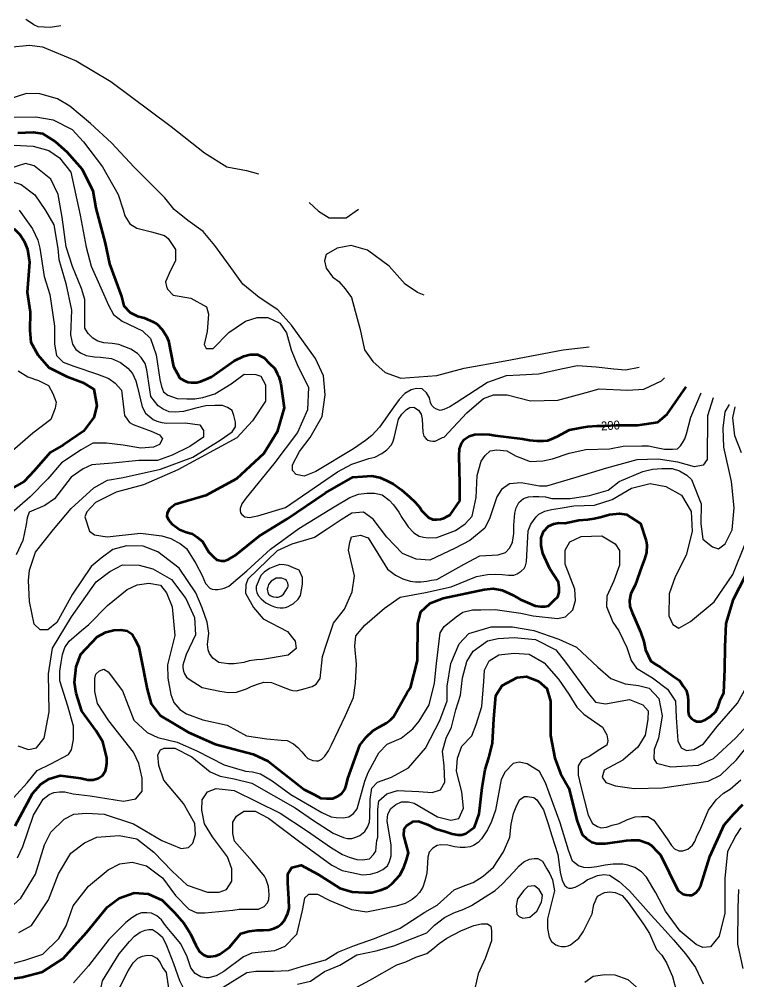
# Model space of a CAD drawing. Header units: metres. Extents: x 552626 to 559174, y 1843804 to 1852371.
# Drawn here: x 554848 to 556217, y 1850405 to 1852235 of the extents above; entities that cross this region are included whole.
import ezdxf
from ezdxf.enums import TextEntityAlignment as Align

# ---------------------------------------------------------------- set-up
doc = ezdxf.new("R2010")
doc.units = ezdxf.units.M
doc.header["$LTSCALE"] = 6.8
doc.layers.add('1', color=7, linetype='Continuous', lineweight=25)
doc.layers.add('2', color=7, linetype='Continuous', lineweight=53)
doc.layers.add('4', color=7, linetype='Continuous')

msp = doc.modelspace()

# ---------------------------------------------------------------- linework, layer by layer
at = {"layer": '1'}
msp.add_line((556070.21, 1851547.51), (556075.7, 1851553.09), dxfattribs=at)
for points in [[(554927.36, 1852222.18), (554907.29, 1852218.92), (554884.6, 1852220.26), (554875.92, 1852224.27), (554861.9, 1852233.62), (554861.23, 1852234.92)], [(554829.11, 1852181.53), (554867.92, 1852185.44), (554892.84, 1852182.52), (554956.4, 1852155.78), (555022.66, 1852116.55), (555137.11, 1852031.27), (555200.52, 1851980.97), (555243.3, 1851954.36), (555280.66, 1851947.2), (555303.15, 1851941.21)], [(555401.86, 1851439.77), (555424.42, 1851479.35), (555430.26, 1851520.84), (555426.77, 1851556.97), (555412.1, 1851589.57), (555366, 1851653.05), (555340.15, 1851682.1), (555304.96, 1851705.8), (555273.5, 1851731.27), (555247.69, 1851767.54), (555220.34, 1851804.9), (555198.19, 1851831.28), (555169.23, 1851852.25), (555143.04, 1851873.21), (555125.17, 1851895.5), (555066.81, 1851953.95), (555023.66, 1851999.78), (554984.02, 1852036.6), (554944.81, 1852069.84), (554920.89, 1852083.81), (554887.67, 1852093.12), (554862.42, 1852093.78), (554826.54, 1852082.48)], [(554835.32, 1852048.42), (554879.66, 1852049.52), (554912.88, 1852043.77), (554948.78, 1852025.52), (554970.8, 1852001.82), (555006.52, 1851954.47), (555036.67, 1851901.6), (555046.18, 1851872.43), (555048.89, 1851861.32), (555058.49, 1851846.02), (555072.29, 1851837.61), (555099.95, 1851830.51), (555124.84, 1851823.42), (555131.73, 1851817.83), (555145.56, 1851797.05), (555145.45, 1851775.41), (555136.04, 1851757.41), (555126.6, 1851735.8), (555128.41, 1851726.77), (555130.23, 1851721.34), (555141.32, 1851710.43), (555174.76, 1851704.81), (555204.42, 1851688.37), (555208.05, 1851673.9), (555205.98, 1851641.42), (555200.24, 1851616.17), (555203.92, 1851608.93), (555216.94, 1851608.85), (555246.89, 1851639.35), (555278.64, 1851660.82), (555301, 1851667.9), (555321.46, 1851667.77), (555343.71, 1851656.8), (555356.61, 1851638.66), (555365.71, 1851606.11), (555378.53, 1851575.33), (555398.74, 1851535.48), (555396.61, 1851492.16), (555377.74, 1851448.95), (555332.73, 1851389.65), (555280.24, 1851324.98), (555271.97, 1851313.33), (555268.7, 1851304.82), (555268.7, 1851300.9), (555269.36, 1851296.32), (555271.97, 1851293.05), (555277.2, 1851288.47), (555286.35, 1851287.17), (555295.49, 1851289.13), (555302.35, 1851290.54), (555354.52, 1851306.46), (555453.65, 1851374.14), (555481.1, 1851389.18), (555513.12, 1851399.65), (555524.88, 1851402.26), (555537.95, 1851409.46), (555547.75, 1851416), (555556.25, 1851425.81), (555559.51, 1851432.35), (555562.13, 1851441.51), (555569.97, 1851474.21), (555575.85, 1851484.02), (555585, 1851492.52), (555591.53, 1851496.44), (555598.72, 1851497.1), (555607.87, 1851491.87), (555613.1, 1851484.02), (555614.41, 1851474.21), (555615.71, 1851450.01), (555617.67, 1851442.16), (555622.25, 1851436.93), (555625.51, 1851434.31), (555630.09, 1851433), (555635.32, 1851432.35), (555639.24, 1851432.35), (555644.47, 1851434.97), (555653.61, 1851439.54), (555656.65, 1851439.97), (555699.72, 1851486.65), (555731.51, 1851513.53), (555750.15, 1851520.64), (555776.19, 1851520.47), (555820.76, 1851509.36), (555872.84, 1851510.84), (555926.86, 1851524.94), (555951.09, 1851532.01), (556005.01, 1851529.87), (556036.64, 1851531.47), (556070.21, 1851547.51)], [(554838.64, 1851995.57), (554874.78, 1851993.39), (554904.86, 1851985.4), (554924.86, 1851971.62), (554946.78, 1851944.19), (554964.35, 1851862.17), (554975.89, 1851801.72), (554985.19, 1851765.7), (555003.54, 1851724.04), (555018.22, 1851691.44), (555027.41, 1851673.32), (555044.07, 1851660.57), (555083.03, 1851642.26), (555097.82, 1851627.72), (555108.79, 1851596.94), (555115.6, 1851549.91), (555118.8, 1851536.28), (555122.81, 1851526.67), (555130.81, 1851520.25), (555148.43, 1851513.84), (555166.85, 1851513.04), (555182.06, 1851513.04), (555197.27, 1851515.45), (555220.5, 1851522.66), (555251.71, 1851541.86), (555276.01, 1851559.77), (555298.33, 1851559.63), (555307.61, 1851555.95), (555316.81, 1851539.64), (555316.62, 1851508.94), (555292.19, 1851471.16), (555262.22, 1851438.83), (555150.21, 1851378.13), (555084.91, 1851349.64), (555032.72, 1851335.51), (554993.53, 1851315.89), (554976.67, 1851297.94), (554972.89, 1851288.93), (554982.03, 1851261.78), (554991.28, 1851254.49), (555015.45, 1851250.73), (555078.75, 1851257.56), (555119.71, 1851252.5), (555136.7, 1851247.27), (555155, 1851237.46), (555166.76, 1851228.3), (555184.41, 1851200.18), (555196.17, 1851177.28), (555202.7, 1851162.24), (555210.54, 1851153.09), (555215.12, 1851151.12), (555221, 1851150.47), (555226.23, 1851150.47), (555232.76, 1851151.78), (555237.99, 1851153.09), (555247.14, 1851157.01), (555281.1, 1851185.84), (555326.01, 1851227.1), (555380.22, 1851266.5), (555447.45, 1851307.62), (555477.17, 1851325.75), (555493.5, 1851331.64), (555509.19, 1851333.6), (555524.22, 1851333.6), (555538.59, 1851330.33), (555551.66, 1851320.52), (555560.16, 1851311.36), (555570.61, 1851297.63), (555575.84, 1851287.16), (555583.03, 1851277.35), (555588.26, 1851269.5), (555598.71, 1851258.39)], [(554860.51, 1851960.33), (554828.31, 1851950.78)], [(555705.7, 1851243.71), (555677.7, 1851229.44), (555629.18, 1851206.26), (555603.15, 1851208.23), (555577.17, 1851219.23), (555547.59, 1851250.13), (555521.76, 1851284.61), (555503.24, 1851297.37), (555480.9, 1851295.7), (555460.36, 1851283.19), (555434.2, 1851265.29), (555409.91, 1851249.18), (555367.04, 1851236.81), (555339.05, 1851224.34), (555282.9, 1851170.51), (555279.11, 1851159.7), (555279, 1851143.44), (555293.72, 1851116.25), (555312.19, 1851094.46), (555358.55, 1851070.69), (555373.32, 1851052.53), (555375.09, 1851038.07), (555360.13, 1851025.52), (555310.85, 1851017.45), (555299.76, 1851016.53), (555285.9, 1851014.68), (555275.74, 1851011.91), (555257.27, 1851009.13), (555246.18, 1851009.13), (555227.71, 1851011.91), (555216.62, 1851020.23), (555210.16, 1851028.55), (555207.38, 1851035.94), (555206.46, 1851046.11), (555209.23, 1851067.38), (555205.54, 1851088.64), (555196.3, 1851115.46), (555184.12, 1851144.04), (555152.79, 1851191.19), (555112.05, 1851222.16), (555084.21, 1851233.17), (555052.58, 1851233.37), (555026.49, 1851226.31), (555004.06, 1851210.19), (554985.36, 1851194.05), (554949.68, 1851141.9), (554919.57, 1851087.9), (554902.73, 1851073.56), (554887.85, 1851073.65), (554876.76, 1851084.56), (554867.72, 1851127.96), (554866.11, 1851167.71), (554868.1, 1851187.57), (554879.48, 1851221.81), (554913.24, 1851264.95), (554946.98, 1851304.48), (554990.02, 1851343.94), (555016.16, 1851358.23), (555045.96, 1851363.46), (555116.76, 1851379.27), (555178.3, 1851402.37), (555230.6, 1851434.55), (555253.03, 1851450.66), (555259.94, 1851460.12), (555259.94, 1851468.8), (555256.78, 1851481.43), (555253.63, 1851490.9), (555244.16, 1851496.43), (555234.7, 1851500.37), (555228.39, 1851500.37), (555220.5, 1851500.37), (555203.15, 1851499.58), (555184.22, 1851495.64), (555160.56, 1851489.32), (555144.79, 1851487.74), (555133.75, 1851488.53), (555121.92, 1851493.27), (555112.46, 1851499.58), (555098.8, 1851517.85), (555090.78, 1851568.34), (555087.57, 1851580.36), (555080.37, 1851591.58), (555073.16, 1851599.59), (555060.35, 1851607.61), (555037.93, 1851616.42), (555025.12, 1851618.03), (555009.1, 1851619.63), (554997.89, 1851622.83), (554988.28, 1851628.44), (554979.47, 1851637.26), (554973.07, 1851647.68), (554973.07, 1851666.11), (554973.07, 1851702.17), (554966.66, 1851723.01), (554949.87, 1851765.05), (554937.74, 1851801.97), (554930.17, 1851858.49), (554922.41, 1851901.44), (554908.53, 1851930.78), (554876.55, 1851956.33), (554860.51, 1851960.33)], [(554834.18, 1851926.37), (554852.22, 1851920.41), (554878.21, 1851900.74), (554898.12, 1851871.37), (554914.01, 1851843.97), (554921.65, 1851799.16), (554923.91, 1851777.89), (554936.65, 1851732.65), (554947.5, 1851682.01), (554945.84, 1851634.86), (554949.85, 1851617.23), (554956.25, 1851606.81), (554965.06, 1851600.4), (554975.47, 1851595.59), (554991.49, 1851593.18), (555002.7, 1851592.38), (555023.52, 1851589.98), (555041.13, 1851581.96), (555054.74, 1851571.54), (555063.55, 1851561.13), (555069.96, 1851547.5), (555073.16, 1851535.48), (555081.98, 1851497.81), (555088.39, 1851485.79), (555102.8, 1851473.77), (555110.01, 1851470.57), (555119.61, 1851468.16), (555128.42, 1851466.56), (555163.83, 1851467.51), (555191.72, 1851463.72), (555199.09, 1851452.84), (555199.01, 1851440.2), (555172.85, 1851422.3), (555139.26, 1851406.25), (555111.29, 1851395.59), (555075.94, 1851395.81), (555025.67, 1851390.71), (554986.58, 1851387.34), (554969.79, 1851380.22), (554947.36, 1851364.11), (554915.47, 1851322.77), (554896.79, 1851310.24), (554866.94, 1851297.78), (554863.15, 1851286.97), (554861.21, 1851274.34), (554855.44, 1851243.67), (554842.24, 1851216.66)], [(554847.9, 1851871.68), (554873.79, 1851836.42), (554883.7, 1851814.91), (554887.42, 1851799.4), (554895.65, 1851745.6), (554906.6, 1851711.21), (554915.53, 1851651.55), (554915.31, 1851617.23), (554918.89, 1851595.53), (554931.84, 1851582.81), (554952.26, 1851575.46), (554997.1, 1851560.32), (555018.72, 1851551.51), (555030.73, 1851542.69), (555042.74, 1851529.87), (555047, 1851492.48), (555048.57, 1851481.43), (555053.31, 1851474.33), (555058.04, 1851468.01), (555065.14, 1851464.06), (555099.05, 1851451.43), (555115.16, 1851444.38), (555120.7, 1851437.12), (555115.05, 1851426.32), (555103.85, 1851420.97), (555079.66, 1851419.32), (555046.2, 1851424.95), (555014.59, 1851428.76), (554988.55, 1851428.92), (554966.14, 1851416.42), (554928.77, 1851391.37), (554902.53, 1851360.83), (554868.83, 1851326.72), (554829.54, 1851292.65)], [(555399.93, 1851886.26), (555417.33, 1851870.1), (555438.03, 1851857.49), (555469.89, 1851857.29), (555493.63, 1851873.59)], [(555618.57, 1851710.33), (555605.55, 1851715.02), (555582.36, 1851731.16), (555552.12, 1851765.46), (555510.78, 1851795.73), (555479.53, 1851804.81), (555453.31, 1851799.76), (555432.14, 1851787.66), (555429.12, 1851775.55), (555432.14, 1851761.43), (555444.24, 1851745.28), (555456.34, 1851736.2), (555468.44, 1851722.08), (555480.53, 1851705.94), (555486.98, 1851679.67), (555496.53, 1851644.65), (555505.01, 1851606.45), (555520.92, 1851584.16), (555544.25, 1851562.94), (555573.94, 1851552.32), (555642.52, 1851557.42), (555694.68, 1851571.54), (555772.88, 1851585.49), (555882.74, 1851606.47), (555932.41, 1851612.04)], [(554846.35, 1851566.43), (554864.88, 1851554.82), (554885.13, 1851548.13), (554903.67, 1851538.16), (554912.03, 1851523.33), (554918.69, 1851506.87), (554916.93, 1851495.39), (554908.34, 1851474.1), (554874.35, 1851448.05), (554791.04, 1851376.34)], [(556027.3, 1851573), (556001.53, 1851567.8), (555979.22, 1851569.75), (555945.77, 1851573.57), (555910.44, 1851575.6), (555882.51, 1851570.36), (555835.95, 1851559.82), (555800.61, 1851558.23), (555774.56, 1851556.59), (555739.14, 1851544.18), (555679.1, 1851505.6), (555667.34, 1851497.75), (555656.23, 1851492.52), (555649.04, 1851491.21), (555641.85, 1851493.17), (555637.28, 1851495.79), (555633.36, 1851500.37), (555630.74, 1851506.25), (555628.78, 1851514.76), (555622.9, 1851524.57), (555614.41, 1851532.42), (555603.95, 1851533.07), (555593.49, 1851530.45), (555581.73, 1851523.26), (555571.28, 1851512.14), (555560.82, 1851497.75), (555533.38, 1851459.16), (555519, 1851443.47), (555507.24, 1851433.66), (555484.36, 1851417.96), (555412.61, 1851374.7), (555390.23, 1851365.82), (555375.38, 1851369.52), (555367.98, 1851376.79), (555368.05, 1851387.62), (555381.23, 1851412.82), (555401.86, 1851439.77)], [(555598.71, 1851258.39), (555609.17, 1851251.85), (555617.01, 1851249.88), (555626.81, 1851248.58), (555642.49, 1851249.23), (555677.88, 1851262.82), (555696.56, 1851275.35), (555709.68, 1851289.72), (555717.35, 1851325.79), (555719.47, 1851367.32), (555727.08, 1851394.37), (555734.59, 1851405.16), (555743.95, 1851414.13), (555756.98, 1851415.85), (555775.58, 1851413.93), (555792.27, 1851404.8), (555820.1, 1851393.78), (555844.3, 1851395.44), (555862.93, 1851398.93), (555894.63, 1851409.57), (555926.3, 1851416.6), (555970.96, 1851418.12), (555997.04, 1851423.38), (556032.5, 1851423.79), (556045.12, 1851423.79), (556060.11, 1851420.63), (556075.88, 1851417.47), (556082.98, 1851417.47), (556090.86, 1851417.47), (556100.33, 1851418.26), (556105.85, 1851423.79), (556109.79, 1851429.31), (556114.52, 1851437.21), (556117.68, 1851446.68), (556125.77, 1851478.56), (556145.36, 1851524.43)], [(556168.17, 1851515.05), (556157.45, 1851481.1), (556156.92, 1851398.02), (556149.41, 1851387.23), (556132.65, 1851383.72), (556101.08, 1851392.95), (556063.9, 1851398.6), (556022.96, 1851397.06), (555965.18, 1851381.16), (555907.18, 1851363.68), (555850.98, 1851347.33), (555837.91, 1851347.33), (555803.14, 1851353.28), (555780.8, 1851351.62), (555765.85, 1851340.87), (555756.46, 1851326.48), (555743.18, 1851286.83), (555733.76, 1851267.02), (555705.7, 1851243.71)], [(555076.55, 1851197.12), (555102.55, 1851189.74), (555137.78, 1851169.64), (555165.46, 1851133.35), (555181.97, 1851097.12), (555183.63, 1851064.6), (555166.06, 1851026.88), (555161.48, 1851013.13), (555159.52, 1851006.59), (555159.52, 1851002.01), (555160.83, 1850995.46), (555162.79, 1850990.23), (555166.71, 1850983.68), (555171.29, 1850979.75), (555196.14, 1850964.05), (555230.13, 1850957.51), (555246.48, 1850954.89), (555261.52, 1850955.54), (555269.37, 1850958.16), (555280.49, 1850961.43), (555289.64, 1850966.01), (555301.41, 1850970.59), (555313.84, 1850974.52), (555328.22, 1850973.87), (555343.92, 1850967.32), (555355.69, 1850962.74), (555363.53, 1850959.47), (555368.76, 1850958.81), (555375.96, 1850958.16), (555392.31, 1850962.09), (555405.38, 1850966.01), (555413.23, 1850970.59), (555420.42, 1850981.07), (555425.24, 1851023.34), (555432.83, 1851046.77), (555446.11, 1851086.43), (555466.74, 1851113.39), (555481.83, 1851145.81), (555485.74, 1851176.49), (555474.89, 1851225.33), (555476.84, 1851239.76), (555480.63, 1851250.58), (555497.39, 1851254.08), (555512.24, 1851248.57), (555549.07, 1851189.06), (555564.1, 1851177.94), (555577.82, 1851170.75), (555592.19, 1851166.17), (555602, 1851164.86), (555612.45, 1851164.86), (555623.56, 1851166.17), (555632.71, 1851168.13), (555642.51, 1851169.44), (555694.79, 1851198.87), (555724.13, 1851214.73), (555759.48, 1851216.53), (555773.21, 1851221.11), (555781.7, 1851229.61), (555786.28, 1851240.73), (555788.89, 1851257.08), (555788.89, 1851272.78), (555790.85, 1851295.67), (555793.46, 1851306.13), (555798.69, 1851315.94), (555807.19, 1851323.79), (555816.99, 1851327.06), (555826.14, 1851327.71), (555836.59, 1851327.71), (555849.01, 1851327.06), (555861.43, 1851323.79), (555895.99, 1851323.83), (555933.23, 1851329.01), (555968.65, 1851339.63), (555989.22, 1851355.75), (556034.23, 1851375.08), (556053.13, 1851379.2), (556070.39, 1851380.84), (556090.11, 1851380.84), (556104.09, 1851375.91), (556118.06, 1851367.68), (556127.1, 1851359.46), (556145.24, 1851313.23), (556145, 1851275.3), (556148.54, 1851246.38), (556167.05, 1851231.81), (556178.19, 1851228.13), (556191.27, 1851237.08), (556204.47, 1851264.09), (556208.45, 1851305.61), (556203.18, 1851356.22), (556188.71, 1851421.33), (556187.08, 1851457.47), (556190.99, 1851488.15), (556199.38, 1851502.21)], [(556221.98, 1851410.33), (556209.16, 1851442.92), (556205.65, 1851477.26), (556210.3, 1851497.72)], [(554942.03, 1850836.77), (554947.67, 1850845.76), (554951.52, 1850865.61), (554951.68, 1850890.89), (554940.75, 1850928.89), (554925.85, 1850977.02), (554925.85, 1850995.18), (554928.22, 1851011.75), (554930.58, 1851026.75), (554935.31, 1851040.17), (554943.2, 1851052.01), (554966.86, 1851072.53), (554980.8, 1851083.98), (555016.37, 1851119.88), (555053.78, 1851150.35), (555072.44, 1851159.27), (555094.79, 1851162.74), (555117.09, 1851158.98), (555128.16, 1851144.46), (555139.15, 1851117.3), (555144.4, 1851063.08), (555130.09, 1851007.24), (555130.75, 1850981.72), (555136.63, 1850950.96), (555142.52, 1850935.9), (555153.63, 1850922.16), (555166.71, 1850914.31), (555197.45, 1850902.53), (555243.79, 1850892.67), (555280.88, 1850872.57), (555318.98, 1850866.52), (555346.59, 1850864.15), (555357.63, 1850863.36), (555370.25, 1850857.05), (555378.13, 1850849.94), (555386.02, 1850842.05), (555392.33, 1850834.16), (555397.06, 1850829.42), (555406.52, 1850825.47), (555412.83, 1850824.68), (555417.57, 1850824.68), (555423.87, 1850827.84), (555429.4, 1850833.37), (555436.49, 1850843.63), (555442.01, 1850855.47), (555469.04, 1850911.12), (555484.14, 1850945.35), (555488.03, 1850972.42), (555490.12, 1851008.53), (555486.61, 1851042.87), (555488.6, 1851062.72), (555505.46, 1851082.49), (555542.88, 1851114.76), (555572.78, 1851136.25), (555621.21, 1851144.98), (555669.65, 1851155.51), (555718.32, 1851175.33), (555739.23, 1851179.25), (555753.6, 1851179.9), (555766.67, 1851179.25), (555779.09, 1851177.94), (555788.89, 1851177.94), (555795.42, 1851180.56), (555803.27, 1851185.14), (555808.49, 1851190.37), (555811.11, 1851195.6), (555813.07, 1851203.45), (555813.72, 1851215.22), (555816.34, 1851262.31), (555821.56, 1851274.74), (555831.37, 1851288.47), (555836.59, 1851293.71), (555848.36, 1851299.59), (555860.77, 1851302.86), (555877.11, 1851305.48), (555903.19, 1851309.38), (555942.27, 1851310.94), (555975.83, 1851321.57), (556013.17, 1851343.01), (556048.58, 1851351.82), (556078.31, 1851346.21), (556107.98, 1851329.77), (556126.39, 1851298.95), (556128.01, 1851261.01), (556116.56, 1851215.92), (556095.84, 1851174.51), (556084.47, 1851142.07), (556084.21, 1851100.53), (556091.55, 1851084.22), (556102.67, 1851076.93), (556125.07, 1851089.43), (556169.96, 1851127.08), (556205.64, 1851179.24), (556230.21, 1851240.49)], [(554845.02, 1850640.1), (554855.48, 1850661.7), (554875.75, 1850721.25), (554894.06, 1850752.01), (554905.18, 1850760.52), (554914.33, 1850764.45), (554924.8, 1850765.76), (554935.26, 1850765.76), (554950.95, 1850761.83), (554982.99, 1850757.9), (555046.66, 1850747.75), (555070.37, 1850752.52), (555082.3, 1850767.22), (555082.46, 1850791.85), (555075.87, 1850819.8), (555065.85, 1850841.21), (555018.88, 1850900.61), (554997.1, 1850933.58), (554992.17, 1850956.59), (554992.32, 1850981.22), (554994.07, 1850989.42), (555000.87, 1850995.94), (555009.35, 1850999.17), (555017.77, 1850994.19), (555044.6, 1850957.91), (555066.24, 1850901.95), (555091.46, 1850878.81), (555111.69, 1850868.83), (555148.84, 1850860.39), (555185.94, 1850843.74), (555238.2, 1850817.14), (555278.71, 1850805.39), (555292.23, 1850803.66), (555307.43, 1850800.29), (555329.33, 1850787.01), (555364.68, 1850760.52), (555423.85, 1850726.81), (555441.46, 1850717.99), (555451.07, 1850717.19), (555464.69, 1850716.39), (555475.09, 1850717.99), (555483.9, 1850724.4), (555491.11, 1850733.22), (555505.52, 1850786.11), (555512.07, 1850802.28), (555532.6, 1850839.92), (555547.92, 1850856.24), (555575.05, 1850867.56), (555597.15, 1850885.48), (555609.08, 1850900.18), (555627.88, 1850931.25), (555638.28, 1850972.24), (555641.9, 1851009.97), (555647.12, 1851052.36), (555649.08, 1851068.06), (555656.27, 1851080.49), (555679.14, 1851098.8), (555692.21, 1851107.3), (555710.51, 1851111.88), (555726.19, 1851111.88), (555753.64, 1851112.53), (555802.65, 1851105.34), (555826.17, 1851100.76), (555872.43, 1851095.54), (555887.67, 1851098.72), (555901.28, 1851111.77), (555906.47, 1851129.8), (555904.91, 1851151.15), (555886.61, 1851198.88), (555886.78, 1851225.15), (555895.34, 1851241.51), (555917.38, 1851251.22), (555956.29, 1851252.62), (555981.56, 1851237.68), (555989.93, 1851224.5), (555989.76, 1851196.59), (555979.43, 1851167.1), (555965.71, 1851137.64), (555965.59, 1851117.94), (555977.24, 1851088.31), (555988.97, 1851071.82), (556004, 1851040.53), (556012.3, 1851015.85), (556022.35, 1851001.01), (556052.68, 1850982.76), (556081.29, 1850961.24), (556096.37, 1850938.16), (556097.86, 1850906.96), (556100.96, 1850862.61), (556107.65, 1850849.44), (556117.76, 1850844.45), (556131.3, 1850846), (556149.97, 1850857.38), (556175.55, 1850890.05), (556214.72, 1850934.13), (556231.83, 1850965.22)], [(554845.54, 1850853.58), (554865.96, 1850846.23), (554880.87, 1850849.75), (554895.87, 1850867.72), (554905.49, 1850918.23), (554904.08, 1850990.49), (554911.83, 1851039.21), (554947.55, 1851098.59), (554994.48, 1851165.13), (555020.66, 1851184.83), (555044.92, 1851197.32), (555076.55, 1851197.12)], [(555119.51, 1850673.27), (555156.62, 1850658.26), (555170.16, 1850659.82), (555178.67, 1850667.97), (555183.84, 1850684.36), (555182.28, 1850705.71), (555160.54, 1850743.61), (555123.61, 1850788.17), (555113.64, 1850816.14), (555112.07, 1850835.85), (555117.21, 1850845.67), (555123.99, 1850848.91), (555144.29, 1850848.78), (555176.31, 1850832.16), (555211.65, 1850804.03), (555230.2, 1850795.71), (555257.23, 1850790.61), (555291, 1850782.19), (555373.4, 1850735.62), (555408.1, 1850711.02), (555445.17, 1850687.34), (555464.88, 1850678.66), (555472.77, 1850677.08), (555480.66, 1850677.08), (555488.54, 1850679.45), (555496.43, 1850682.61), (555505.89, 1850690.5), (555510.63, 1850698.39), (555514.57, 1850707.86), (555515.36, 1850717.34), (555515.72, 1850751.23), (555519.24, 1850772.55), (555529.46, 1850783.97), (555556.58, 1850793.65), (555588.82, 1850811.51), (555621.19, 1850849.07), (555648.58, 1850901.43), (555662.34, 1850939.11), (555662.52, 1850967.02), (555669.55, 1851009.66), (555685.01, 1851047.32), (555703.73, 1851066.91), (555746.09, 1851079.77), (555786.68, 1851079.52), (555827.22, 1851072.7), (555874.47, 1851055.98), (555908.2, 1851040.99), (555948.55, 1851002.98), (555973.78, 1850981.48), (556000.77, 1850971.46), (556026.12, 1850968.01), (556046.38, 1850962.96), (556064.86, 1850943.15), (556071.42, 1850910.27), (556064.38, 1850867.63), (556055.79, 1850846.34), (556055.68, 1850828.28), (556060.7, 1850820.04), (556087.72, 1850813.3), (556140.16, 1850816.26), (556168.99, 1850829.21), (556211.52, 1850868.34), (556247.28, 1850907.52)], [(555228.68, 1850574.98), (555242.24, 1850579.82), (555252.49, 1850596.18), (555252.64, 1850619.16), (555244.33, 1850642.2), (555215.81, 1850680.14), (555200.75, 1850704.86), (555195.84, 1850731.16), (555195.97, 1850750.86), (555206.21, 1850765.57), (555223.16, 1850772.03), (555256.96, 1850768.53), (555344.63, 1850725.3), (555395.02, 1850692.35), (555442.26, 1850659.49), (555463.08, 1850646.67), (555475.9, 1850641.86), (555490.31, 1850637.05), (555501.52, 1850636.25), (555514.33, 1850638.65), (555522.34, 1850646.67), (555526.34, 1850653.08), (555527.14, 1850660.29), (555528.74, 1850673.11), (555530.36, 1850679.8), (555530.69, 1850732.34), (555532.49, 1850748.74), (555547.79, 1850761.78), (555568.12, 1850768.22), (555608.7, 1850766.32), (555634.06, 1850764.52), (555649.31, 1850769.35), (555657.85, 1850784.07), (555656.36, 1850815.28), (555653.15, 1850843.21), (555660.07, 1850867.79), (555670.35, 1850889.07), (555679.01, 1850921.85), (555687.64, 1850949.71), (555691.23, 1850982.52), (555699.88, 1851013.66), (555711.85, 1851033.28), (555739.03, 1851052.81), (555759.35, 1851057.61), (555789.8, 1851059.06), (555830.36, 1851055.52), (555869.14, 1851035.58), (555887.59, 1851012.48), (555931.19, 1850953.1), (555944.61, 1850936.6), (555963.2, 1850933.2), (556008.91, 1850941.12), (556034.21, 1850931.11), (556044.28, 1850919.55), (556044.18, 1850903.14), (556038.92, 1850873.62), (556025.25, 1850850.72), (555996.35, 1850826.27), (555960.71, 1850806.8), (555957.25, 1850793.69), (555963.95, 1850783.79), (555982.51, 1850777.11), (556017.99, 1850771.96), (556072.11, 1850773.26), (556158.44, 1850785.85), (556182.19, 1850797.2), (556212.81, 1850826.56), (556238.39, 1850859.23)], [(554830.4, 1850437.97), (554859.2, 1850446), (554893.1, 1850457.28), (554923.72, 1850486.63), (554937.4, 1850511.18), (554951.17, 1850548.85), (554980.16, 1850586.43), (555017.56, 1850617.39), (555039.61, 1850628.74), (555063.31, 1850631.88), (555090.32, 1850625.14), (555120.62, 1850601.96), (555145.78, 1850568.97), (555170.98, 1850542.54), (555186.16, 1850535.88), (555201.38, 1850535.78), (555254.32, 1850540.53), (555266.94, 1850542.9), (555277.98, 1850542.9), (555290.6, 1850542.9), (555303.22, 1850542.9), (555314.26, 1850547.64), (555320.57, 1850554.74), (555322.93, 1850561.05), (555323.72, 1850570.53), (555322.14, 1850585.52), (555318.2, 1850598.94), (555315.12, 1850605.67), (555291.62, 1850633.72), (555258.04, 1850671.7), (555254.75, 1850686.49), (555254.88, 1850707.83), (555261.72, 1850719.28), (555275.31, 1850729.05), (555297.3, 1850728.91), (555322.58, 1850715.62), (555379.81, 1850672.57), (555442.8, 1850626.56), (555462.52, 1850616.3), (555480.66, 1850612.36), (555501.52, 1850608.2), (555516.73, 1850609), (555529.54, 1850613.01), (555539.95, 1850617.82), (555548.76, 1850625.03), (555552.77, 1850633.04), (555555.97, 1850644.26), (555555.97, 1850654.68), (555555.97, 1850664.3), (555547.96, 1850710.78), (555549.56, 1850723.6), (555555.17, 1850734.02), (555564.78, 1850742.03), (555575.19, 1850746.84), (555588.8, 1850746.84), (555599.21, 1850744.44), (555643.91, 1850718.52), (555669.24, 1850711.8), (555684.48, 1850714.99), (555693.06, 1850734.63), (555689.87, 1850765.85), (555679.97, 1850805.31), (555681.82, 1850829.93), (555690.42, 1850852.86), (555709.14, 1850872.44), (555717.73, 1850893.73), (555728.1, 1850928.14), (555731.78, 1850975.73), (555733.6, 1850997.06), (555742.17, 1851015.07), (555760.85, 1851026.44), (555789.61, 1851029.54), (555818.35, 1851027.72), (555847, 1851011.12), (555873.86, 1850979.76), (555893.98, 1850951.72), (555909.04, 1850927), (555922.49, 1850913.78), (555957.84, 1850888.94), (555966.21, 1850874.11), (555967.83, 1850862.6), (555966.08, 1850854.41), (555952.5, 1850846.28), (555932.13, 1850833.28), (555918.56, 1850826.8), (555911.72, 1850815.35), (555911.61, 1850797.29), (555916.55, 1850775.91), (555930.16, 1850721.29), (555938.83, 1850705.5), (555948.3, 1850699.97)], [(554824.21, 1850739.97), (554863.55, 1850783.07), (554882.3, 1850806.44), (554908.43, 1850818.92), (554942.03, 1850836.77)], [(556220.72, 1850697.1), (556211.03, 1850682.88), (556195.54, 1850652.51), (556190.56, 1850600.94), (556190.15, 1850535.16), (556179.65, 1850491.38), (556163.45, 1850471.01), (556148.83, 1850469.64), (556135.72, 1850475.57), (556105.2, 1850500.61), (556077.68, 1850538.79), (556058.91, 1850573.99), (556041.36, 1850603.67), (556031.9, 1850613.93), (556019.28, 1850621.83), (556005.87, 1850626.56), (555996.41, 1850628.14), (555978.27, 1850628.14), (555962.5, 1850626.56), (555946.72, 1850623.41), (555931.74, 1850621.04), (555922.27, 1850621.83), (555912.02, 1850624.98), (555900.98, 1850633.67), (555893.09, 1850654.98), (555877.07, 1850706.85), (555849.43, 1850783.16), (555837.73, 1850804.78), (555814.15, 1850819.3), (555799.37, 1850822.26), (555787.51, 1850819.47), (555772.61, 1850803.76), (555765.13, 1850789.44), (555754.3, 1850730.76), (555746.41, 1850709.44), (555739.31, 1850693.66), (555727.48, 1850676.29), (555721.17, 1850669.19), (555712.5, 1850663.66), (555706.19, 1850661.3), (555696.72, 1850659.72), (555687.26, 1850659.72), (555676.22, 1850661.3), (555663.6, 1850664.45), (555650.19, 1850665.24), (555643.1, 1850663.66), (555635.21, 1850658.93), (555628.11, 1850651.03), (555625.75, 1850641.56), (555624.17, 1850620.25), (555623.38, 1850611.57), (555620.22, 1850598.15), (555616.28, 1850584.73), (555609.97, 1850574.47), (555602.87, 1850566.58), (555595.78, 1850561.05), (555582.37, 1850553.16), (555565.02, 1850548.42), (555509.01, 1850536.76), (555480.92, 1850541.25), (555439.59, 1850558.75)], [(555948.3, 1850699.97), (555955.39, 1850697.61), (555965.65, 1850698.4), (555975.9, 1850702.34), (555989.31, 1850705.5), (556005.08, 1850713.39), (556020.06, 1850718.13), (556031.89, 1850718.92), (556043.72, 1850718.92), (556055.55, 1850711.81), (556066.59, 1850696.03), (556080.79, 1850676.3), (556088.68, 1850663.67), (556094.99, 1850657.35), (556102.87, 1850653.4), (556110.76, 1850653.4), (556120.22, 1850656.56), (556128.9, 1850664.46), (556133.63, 1850671.56), (556137.57, 1850682.61), (556143.09, 1850692.08), (556159.66, 1850730.76), (556173.85, 1850750.49), (556188.05, 1850763.12), (556200.62, 1850770.84), (556221.03, 1850788.78)], [(555236.43, 1850394.22), (555281.27, 1850422.27), (555298.09, 1850424.67), (555315.7, 1850424.67), (555332.52, 1850424.67), (555360.3, 1850426.25), (555385.18, 1850433.4), (555430.55, 1850446.27), (555454.02, 1850460.74), (555486.24, 1850473.69), (555524.3, 1850486.61), (555572.64, 1850506.77), (555619.58, 1850537.17), (555643.04, 1850550.18), (555662.14, 1850567.6), (555675.36, 1850579.21), (555695.86, 1850587.85), (555711.97, 1850593.6), (555731.03, 1850605.17), (555750.14, 1850622.59), (555769.31, 1850651.71), (555781.17, 1850679.41), (555784.25, 1850704.24), (555788.76, 1850724.67), (555794.7, 1850740.72), (555800.61, 1850750.91), (555809.41, 1850756.7), (555815.26, 1850756.66), (555826.94, 1850755.13), (555832.75, 1850750.71), (555845.78, 1850731.62), (555854.38, 1850705.26), (555861.54, 1850681.83), (555873, 1850646.67), (555877.32, 1850613.14), (555881.26, 1850597.36), (555886, 1850587.89), (555890.73, 1850583.94), (555893.88, 1850582.36), (555898.61, 1850582.36), (555905.71, 1850584.73), (555912.02, 1850587.89), (555920.7, 1850592.62), (555928.58, 1850598.15), (555939.62, 1850602.88), (555948.3, 1850606.83), (555960.13, 1850608.41), (555971.17, 1850607.62), (555989.31, 1850594.99), (556009.03, 1850577.62), (556050.51, 1850531.54), (556076.62, 1850502.14), (556092.58, 1850484.5), (556115.79, 1850458.04), (556134.61, 1850431.61), (556149.03, 1850400.83)], [(554831.21, 1850545.38), (554851.62, 1850563.31), (554878.96, 1850609.11), (554896.23, 1850664.82), (554908.22, 1850689.37), (554933.74, 1850713.84), (554952.4, 1850723.57), (554976.09, 1850725.07), (555009.9, 1850723.21), (555065.59, 1850704.8), (555119.51, 1850673.27)], [(554847.7, 1850498.57), (554871.46, 1850511.56), (554903.9, 1850560.61), (554922.81, 1850609.74), (554946.73, 1850648.99), (554972.22, 1850668.53), (554995.97, 1850679.88), (555038.26, 1850682.89), (555072.04, 1850676.12), (555104.02, 1850651.29), (555139.3, 1850614.95), (555167.89, 1850588.5), (555206.7, 1850575.12), (555228.68, 1850574.98)], [(555377.67, 1850399.86), (555402.54, 1850405.55), (555428.96, 1850424.39), (555458.25, 1850435.9), (555490.51, 1850456.16), (555527.08, 1850463.24), (555560.74, 1850473.26), (555597.36, 1850487.65), (555623.71, 1850497.71), (555638.41, 1850512.24), (555657.5, 1850526.74), (555675.08, 1850535.4), (555694.12, 1850542.59), (555708.77, 1850549.8), (555753.51, 1850578.42), (555766.92, 1850590.26), (555789, 1850613.94), (555799.26, 1850624.99), (555807.93, 1850632.88), (555818.97, 1850637.62), (555827.65, 1850639.19), (555834.75, 1850639.19), (555843.42, 1850633.67), (555852.1, 1850619.46), (555857.62, 1850609.99), (555862.35, 1850598.15), (555866.29, 1850577.63), (555853.24, 1850524.04), (555852.88, 1850505.8), (555856.04, 1850489.22), (555860.77, 1850481.33), (555868.66, 1850475.01), (555874.18, 1850472.65), (555879.7, 1850471.86), (555886.8, 1850471.86), (555892.32, 1850472.65), (555897.05, 1850475.01), (555912.82, 1850487.64), (555920.71, 1850499.48), (555938.03, 1850533.74), (555941.06, 1850551.27), (555948.47, 1850567.3), (555961.66, 1850574.52), (555971.9, 1850575.92), (555982.11, 1850574.4), (555995.23, 1850568.47), (556006.83, 1850555.24), (556035.79, 1850514.13), (556047.37, 1850496.51), (556053.13, 1850483.32), (556060.32, 1850465.74), (556070.48, 1850455.44), (556079.15, 1850440.77), (556090.68, 1850414.38), (556097.81, 1850388.03)], [(556225.17, 1850429.59), (556215.24, 1850476.42), (556215.67, 1850545.12), (556217.36, 1850580.19)], [(555439.59, 1850558.75), (555415.99, 1850570.39), (555398.23, 1850570.5), (555390.79, 1850563.36), (555386.2, 1850540.41), (555375.56, 1850494.5), (555353.22, 1850471.65), (555333.93, 1850463.16), (555290.99, 1850459.12), (555274.66, 1850452.04), (555237.23, 1850423.87), (555222.82, 1850415.86), (555208.4, 1850411.85), (555203.6, 1850411.85), (555193.99, 1850414.25), (555182.78, 1850420.66), (555174.77, 1850431.08), (555167.57, 1850451.92), (555155.55, 1850476.76), (555139.18, 1850496.33), (555126.56, 1850511.33), (555118.68, 1850522.38), (555110, 1850530.27), (555099.75, 1850535.01), (555091.07, 1850535.8), (555080.82, 1850535.8), (555072.93, 1850532.64), (555062.68, 1850526.33), (555050.85, 1850517.64), (555018.86, 1850485.25), (554980.07, 1850435.21), (554951.75, 1850402.35)], [(555003.42, 1850391.01), (555006.62, 1850406.24), (555038.23, 1850457.66), (555057.95, 1850481.34), (555067.41, 1850491.6), (555078.45, 1850498.7), (555087.92, 1850502.65), (555095.02, 1850504.23), (555102.11, 1850504.23), (555111.58, 1850497.91), (555121.04, 1850489.23), (555128.14, 1850473.44), (555141.55, 1850439.5), (555153.15, 1850407.04), (555162.76, 1850387.81)], [(555427.08, 1850360.13), (555515.03, 1850407.81), (555566.35, 1850436.72), (555583.91, 1850442.46), (555602.96, 1850451.11), (555623.46, 1850458.29), (555635.2, 1850466.99), (555646.95, 1850477.14), (555661.62, 1850487.28), (555688.01, 1850501.74), (555712.91, 1850511.81), (555727.53, 1850514.64), (555739.22, 1850514.57), (555745.04, 1850510.15), (555746.44, 1850501.37), (555746.32, 1850482.37), (555734.43, 1850448.82), (555721.09, 1850419.67), (555715.08, 1850391.94)], [(555025.38, 1850365.53), (555055.46, 1850425.47), (555065.07, 1850440.7), (555073.88, 1850449.51), (555082.69, 1850453.52), (555092.3, 1850455.12), (555100.3, 1850454.32), (555109.91, 1850449.51), (555116.32, 1850441.5), (555121.12, 1850431.88), (555127.53, 1850422.27), (555132.33, 1850392.61)], [(555924.06, 1850403.78), (555940.2, 1850415.37), (555962.13, 1850418.16), (555981.12, 1850418.04), (556005.9, 1850409.11), (556027.7, 1850389.97)]]:
    msp.add_lwpolyline(points, dxfattribs=at)
for points in [[(555387.16, 1851173.55), (555381.66, 1851186.22), (555380.53, 1851187.1), (555370.14, 1851191.64), (555359.76, 1851196.19), (555351.97, 1851197.49), (555343.85, 1851197.82), (555333.79, 1851194.57), (555324.38, 1851190.67), (555314.31, 1851183.2), (555308.15, 1851177.03), (555299.06, 1851156.23), (555299.06, 1851149.74), (555300.03, 1851144.54), (555302.95, 1851139.02), (555308.47, 1851132.52), (555317.56, 1851125.37), (555327.62, 1851119.85), (555333.79, 1851117.58), (555338.98, 1851116.28), (555344.83, 1851115.63), (555350.34, 1851115.63), (555354.89, 1851116.6), (555360.08, 1851118.23), (555364.3, 1851120.5), (555369.17, 1851123.42), (555378.91, 1851132.2), (555383.45, 1851139.02), (555387.02, 1851160.46)], [(555327.6, 1851166.7), (555322.75, 1851160.13), (555321.13, 1851154.94), (555320.16, 1851151.04), (555320.48, 1851148.11), (555321.13, 1851145.19), (555322.75, 1851141.62), (555325.35, 1851139.02), (555327.95, 1851137.72), (555331.84, 1851136.42), (555337.04, 1851135.77), (555340.93, 1851136.09), (555346.12, 1851137.72), (555350.99, 1851141.94), (555355.54, 1851148.44), (555358.46, 1851153.64), (555359.76, 1851156.56), (555360.08, 1851159.48), (555359.43, 1851162.73), (555356.51, 1851167.6), (555354.24, 1851169.55), (555347.75, 1851172.15), (555343.2, 1851172.15), (555337.04, 1851172.15)], [(555828.59, 1850587.02), (555815.43, 1850585.64), (555808.09, 1850578.38), (555796.3, 1850562.38), (555793.3, 1850549.25), (555794.66, 1850533.17), (555798.92, 1850528.76), (555806.3, 1850525.79), (555819.45, 1850527.17), (555832.66, 1850538.77), (555841.54, 1850556.25), (555843.29, 1850563.89), (555843.88, 1850569.16), (555837.45, 1850580.29)]]:
    msp.add_lwpolyline(points, close=True, dxfattribs=at)
at = {"layer": '2'}
for points in [[(554845.38, 1852019.19), (554875.06, 1852020.49), (554892.85, 1852017.41), (554916.49, 1852002.41), (554938.62, 1851982.97), (554968.09, 1851950.13), (554988.59, 1851908.43), (554994.32, 1851875.73), (555011.54, 1851809.14), (555020, 1851769.93), (555042.73, 1851707.78), (555047.54, 1851690.15), (555059.55, 1851677.33), (555073.16, 1851670.12), (555085.97, 1851666.91), (555102.79, 1851659.7), (555110.8, 1851654.89), (555120.4, 1851645.27), (555128.41, 1851632.45), (555132.42, 1851623.64), (555142.02, 1851574.75), (555148.43, 1851561.93), (555154.04, 1851552.31), (555164.44, 1851546.7), (555169.25, 1851545.1), (555175.66, 1851544.3), (555186.06, 1851544.3), (555193.27, 1851545.9), (555203.68, 1851550.71), (555214.09, 1851554.72), (555257.33, 1851585.17), (555275.75, 1851593.98), (555287.76, 1851597.19), (555301.37, 1851597.19), (555314.18, 1851590.78), (555324.59, 1851580.36), (555334.2, 1851570.74), (555339, 1851561.13), (555342.21, 1851555.52), (555345.98, 1851541.46), (555352.42, 1851495.7), (555338.67, 1851450.07), (555313.75, 1851408.86), (555261.87, 1851361.29), (555203.36, 1851329), (555145.2, 1851312.01), (555133.44, 1851303.51), (555129.51, 1851295.01), (555128.86, 1851289.78), (555132.13, 1851283.24), (555138.66, 1851275.39), (555153.04, 1851264.92), (555166.11, 1851259.69), (555177.87, 1851256.42), (555187.02, 1851249.88), (555196.82, 1851242.03), (555209.24, 1851221.76), (555217.73, 1851212.6), (555224.27, 1851206.72), (555227.54, 1851206.06), (555232.76, 1851204.75), (555238.64, 1851204.75), (555245.83, 1851207.37)], [(554838.21, 1851837.11), (554849.39, 1851825.92), (554857.47, 1851812.87), (554863.99, 1851797.63), (554865.23, 1851789.24), (554867.67, 1851773.13), (554865.55, 1851739.76), (554863.49, 1851715.66), (554868.99, 1851678.53), (554868.76, 1851643.3), (554870.54, 1851621.03), (554883.76, 1851596.84), (554904.62, 1851572.59), (554938.9, 1851555.69), (554969.39, 1851544.37), (554990.33, 1851531.25), (554995.86, 1851499.69), (554989.99, 1851477.47), (554970.72, 1851451.63), (554932.35, 1851425.9), (554907.42, 1851411.22), (554876.64, 1851376.18), (554857.41, 1851355.9), (554828.65, 1851339.39)], [(555245.83, 1851207.37), (555259.56, 1851215.87), (555305.3, 1851252.5), (555357.69, 1851284.82), (555431.15, 1851334.26), (555483.05, 1851364.34), (555501.34, 1851365.65), (555518.99, 1851366.95), (555534.02, 1851363.68), (555547.09, 1851357.8), (555559.5, 1851351.26), (555575.19, 1851340.14), (555590.87, 1851327.06), (555601.32, 1851316.59), (555610.47, 1851306.78), (555614.39, 1851300.24), (555626.81, 1851287.16), (555635.31, 1851283.89), (555642.49, 1851283.89), (555649.68, 1851284.55), (555656.22, 1851286.51), (555662.75, 1851289.78), (555668.15, 1851292.47), (555686.11, 1851319.23), (555686.31, 1851351.86), (555684.98, 1851404.88), (555685.64, 1851417.96), (555689.56, 1851428.42), (555694.78, 1851435.62), (555703.93, 1851442.16), (555714.39, 1851445.43), (555728.76, 1851446.08), (555742.49, 1851445.43), (555753.6, 1851443.47), (555805.87, 1851436.93), (555818.94, 1851434.31), (555832.67, 1851433), (555845.74, 1851433), (555853.58, 1851433.66), (555861.42, 1851436.93), (555871.22, 1851441.5), (555894.75, 1851453.93), (555914.35, 1851457.85), (555930.03, 1851460.47), (555947.02, 1851461.78), (555962.71, 1851461.78), (555983.58, 1851463.23), (556025.1, 1851462.97), (556062.7, 1851468.49), (556080.59, 1851483.74), (556117.03, 1851536.09)], [(554905.18, 1850790.63), (554926.1, 1850797.17), (554965.32, 1850791.93), (554979.06, 1850788.66), (554988.87, 1850788.66), (554999.33, 1850791.93), (555006.52, 1850797.17), (555012.41, 1850805.68), (555013.71, 1850811.57), (555015.02, 1850820.07), (555015.02, 1850830.55), (555007.17, 1850860.65), (554994.75, 1850881.6), (554967.38, 1850919.37), (554956.81, 1850953.59), (554953.54, 1850973.87), (554956.81, 1851003.32), (554965.31, 1851027.54), (554996.7, 1851060.26), (555013.05, 1851069.43), (555028.09, 1851073.35), (555041.82, 1851074.01), (555053.59, 1851072.04), (555063.4, 1851065.5), (555068.63, 1851055.68), (555075.83, 1851040.63), (555079.75, 1851021.65), (555091.82, 1850961.25), (555099.28, 1850933.38), (555116.34, 1850911.02), (555169.63, 1850879.16), (555221.07, 1850856.58), (555293.54, 1850837.58), (555322.11, 1850824.41), (555390.22, 1850770.08), (555409.43, 1850760.47), (555422.25, 1850754.06), (555432.66, 1850753.25), (555444.67, 1850753.25), (555454.28, 1850757.26), (555461.48, 1850762.07), (555467.89, 1850770.08), (555470.29, 1850778.1), (555473.49, 1850790.92), (555496.4, 1850854.68), (555508.23, 1850869.68), (555520.85, 1850881.52), (555533.47, 1850889.41), (555546.09, 1850896.52), (555554.76, 1850902.83), (555560.28, 1850908.36), (555586.31, 1850954.93), (555592.36, 1850963.67), (555606.06, 1851015.51), (555606.5, 1851085.98), (555612.37, 1851108.2), (555629.67, 1851124.79), (555654.56, 1851133.9), (555732.73, 1851150.45), (555749.72, 1851152.42), (555766.71, 1851149.15), (555787.62, 1851139.99), (555802, 1851131.49), (555815.07, 1851125.6), (555829.45, 1851119.71), (555839.9, 1851118.41), (555847.74, 1851118.41), (555854.93, 1851119.71), (555866.04, 1851130.18), (555872.57, 1851136.72), (555875.19, 1851145.22), (555875.19, 1851153.72), (555873.88, 1851164.19), (555857.42, 1851190.12), (555844.48, 1851219.13), (555841.21, 1851234.17), (555841.21, 1851248.56), (555845.78, 1851260.98), (555854.93, 1851270.79), (555865.39, 1851275.37), (555874.53, 1851277.33), (555886.3, 1851276.68), (555912.44, 1851282.57), (555930.08, 1851283.88), (555941.84, 1851285.84), (555955.57, 1851288.45), (555970.78, 1851293.27), (555989.89, 1851295), (556003.25, 1851293.06), (556029.89, 1851276.21), (556040.53, 1851243.32), (556041.83, 1851235.47), (556041.18, 1851221.08), (556037.91, 1851208), (556032.69, 1851194.92), (556019.62, 1851158.95), (556011.77, 1851143.25), (556009.16, 1851129.52), (556009.81, 1851118.4), (556014.39, 1851106.63), (556020.27, 1851092.24)], [(556020.27, 1851092.24), (556030.07, 1851070), (556036.61, 1851051.69), (556039.22, 1851035.99), (556044.45, 1851024.88), (556049.68, 1851014.41), (556060.13, 1851007.22), (556067.97, 1851002.64), (556092.15, 1850985.63), (556103.91, 1850977.79), (556111.1, 1850966.67), (556117.64, 1850958.16), (556120.25, 1850947.05), (556120.9, 1850938.54), (556120.9, 1850928.73), (556120.9, 1850918.92), (556122.21, 1850911.07), (556127.44, 1850904.53), (556131.36, 1850901.92), (556136.59, 1850899.3), (556145.08, 1850899.3), (556152.92, 1850902.57), (556163.38, 1850909.11), (556173.18, 1850918.27), (556177.76, 1850928.08), (556182.33, 1850941.16), (556188.34, 1850954.36), (556190.53, 1850998.86), (556190.8, 1851041.51), (556192.99, 1851086.01), (556206.65, 1851132.29), (556229.86, 1851176.65)], [(554818.2, 1850408.5), (554853.64, 1850413.44), (554892.65, 1850423.5), (554931.76, 1850449.04), (554976.34, 1850498.6), (555015.59, 1850546.48), (555038.71, 1850563.53), (555067.1, 1850573.66), (555093.65, 1850571.77), (555120.13, 1850559.58), (555143.91, 1850536.58), (555161.26, 1850516.06), (555173.88, 1850495.54), (555184.13, 1850474.23), (555191.23, 1850462.39), (555199.11, 1850456.07), (555206.21, 1850452.92), (555212.52, 1850452.92), (555221.98, 1850453.71), (555229.87, 1850456.86), (555238.55, 1850463.18), (555248.01, 1850470.28), (555270.09, 1850496.33), (555285.87, 1850501.06), (555300.85, 1850502.64), (555312.68, 1850502.64), (555323.72, 1850503.43), (555332.4, 1850505.8), (555341.07, 1850509.75), (555346.59, 1850514.48), (555352.11, 1850520.8), (555356.06, 1850527.9), (555359.21, 1850535.01), (555361.58, 1850543.69), (555360.93, 1850561.5), (555359.35, 1850592.45), (555359.46, 1850609.64), (555366.61, 1850621.62), (555384.35, 1850626.67), (555416.11, 1850609.28), (555458.28, 1850582.55), (555481.5, 1850575.34), (555505.52, 1850574.54), (555519.14, 1850574.54), (555537.55, 1850579.35), (555547.96, 1850584.16), (555557.57, 1850591.37), (555571.98, 1850607.4), (555579.99, 1850621.82), (555584.8, 1850636.25), (555588.8, 1850649.87), (555579.99, 1850682.73), (555580.79, 1850694.75), (555585.6, 1850701.96), (555597.61, 1850709.18), (555608.02, 1850709.98), (555624.83, 1850703.57), (555640.85, 1850695.55), (555656.86, 1850690.74), (555672.08, 1850685.94), (555682.49, 1850684.33), (555690.49, 1850684.33), (555697.7, 1850686.74), (555704.91, 1850691.55), (555714.11, 1850698.5), (555723.13, 1850724.23), (555728.75, 1850774.04), (555734.28, 1850808.38), (555741.5, 1850830.68), (555748.75, 1850858.13), (555750.81, 1850904.53), (555754.64, 1850949.19), (555767.15, 1850968.02), (555795.57, 1850983.31), (555813.29, 1850984.92), (555836.25, 1850976.18), (555852.09, 1850962.33), (555859.02, 1850938.22), (555858.61, 1850872.91), (555867.2, 1850829.89), (555877.64, 1850800.6), (555893.4, 1850773), (555909.65, 1850710.24), (555919.12, 1850684.98), (555927, 1850677.08), (555937.25, 1850669.98), (555946.72, 1850667.61), (555963.28, 1850667.61), (555976.69, 1850669.19), (555990.88, 1850671.56), (556003.5, 1850673.14)], [(554840.44, 1850700.96), (554873.79, 1850762.48), (554889.48, 1850780.16), (554905.18, 1850790.63)], [(556003.5, 1850673.14), (556012.97, 1850673.93), (556027.16, 1850673.93), (556043.72, 1850668.4), (556050.82, 1850663.67), (556061.86, 1850652.62), (556068.17, 1850646.3), (556101.27, 1850578.84), (556110.95, 1850571.08), (556116.76, 1850569.79), (556122.57, 1850569.14), (556128.38, 1850569.14), (556135.49, 1850573.67), (556140.01, 1850578.84), (556144.53, 1850587.88), (556161.96, 1850642.81), (556189.08, 1850702.91), (556207.81, 1850724.24), (556224.59, 1850741.69)]]:
    msp.add_lwpolyline(points, dxfattribs=at)

# ---------------------------------------------------------------- texts
at = {"layer": '4', "width": 0.95}
msp.add_text('200', height=17, rotation=3.913, dxfattribs=at).set_placement((555973.4, 1851454), align=Align.CENTER)

doc.saveas('drawing.dxf')
